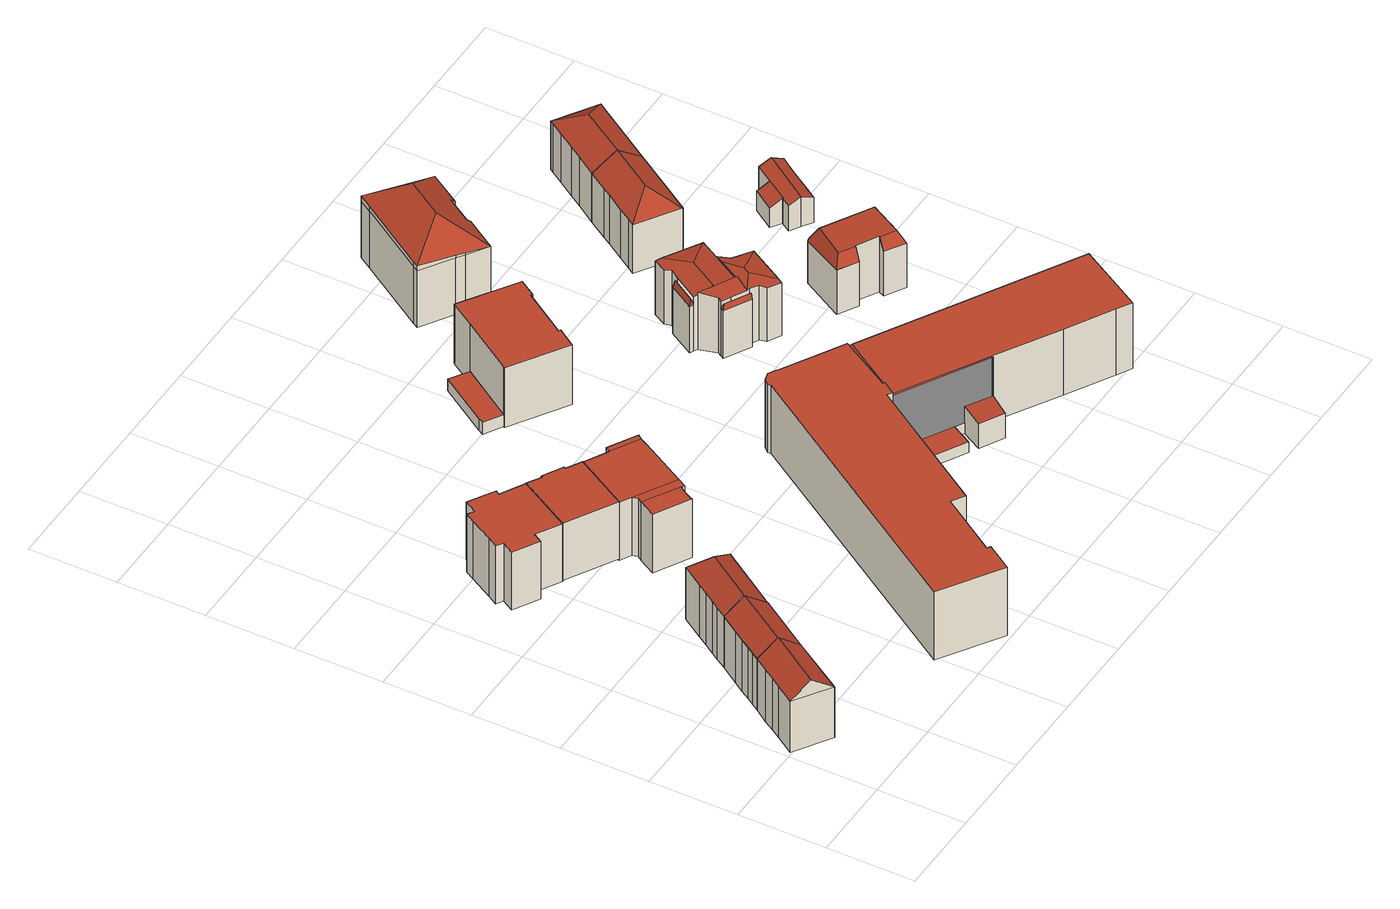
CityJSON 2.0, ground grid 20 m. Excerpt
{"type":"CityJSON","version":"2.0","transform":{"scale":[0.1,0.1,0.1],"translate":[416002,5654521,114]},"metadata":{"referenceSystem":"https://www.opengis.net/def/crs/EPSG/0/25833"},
"CityObjects":{
"building1":{"type":"Building","attributes":{"Dachtyp_tdc":"tdcFreeFormRoof","Gemeindeschluessel":14612000,"Dachneigung":37.97,"QualitaetDacherkennung":86,"Geometrietyp2DReferenz":"3000","measuredHeight":16.9,"function":"31001_9998","roofType":"5000"},"geometry":[{"type":"Solid","lod":"2","boundaries":[[[[0,1,2,3]],[[1,4,5,2]],[[4,6,7,5]],[[6,8,9,7]],[[8,10,11,9]],[[10,12,13,11]],[[12,0,3,13]],[[14,8,6,4,1,0,15]],[[12,10,14,15]],[[10,8,14]],[[0,12,15]],[[3,2,5,7,9,11,13]]]],"semantics":{"surfaces":[{"type":"WallSurface"},{"type":"RoofSurface"},{"type":"GroundSurface"}],"values":[[0,0,0,0,0,0,0,1,1,0,0,2]]}}]},
"building2":{"type":"Building","attributes":{"Dachtyp_tdc":"tdcFreeFormRoof","Gemeindeschluessel":14612000,"Dachneigung":37.41,"QualitaetDacherkennung":86,"Geometrietyp2DReferenz":"3000","measuredHeight":16.82,"function":"31001_9998","roofType":"5000"},"geometry":[{"type":"Solid","lod":"2","boundaries":[[[[16,17,18,9]],[[17,19,20,18]],[[19,21,22,20]],[[21,23,24,22]],[[23,25,26,24]],[[25,27,28,26]],[[27,10,11,28]],[[10,16,9,11]],[[10,27,29,30]],[[29,31,32,33,34,35,36,30]],[[10,30,36,16]],[[16,36,35,17]],[[17,35,34,19]],[[19,34,33,21]],[[21,33,32,23]],[[23,32,31,25]],[[25,31,29,27]],[[9,18,20,22,24,26,28,11]]]],"semantics":{"surfaces":[{"type":"WallSurface"},{"type":"RoofSurface"},{"type":"GroundSurface"}],"values":[[0,0,0,0,0,0,0,0,1,1,0,0,0,0,0,0,0,2]]}}]},
"building3":{"type":"Building","attributes":{"Dachtyp_tdc":"tdcHipAndGableRoof","Gemeindeschluessel":14612000,"Dachneigung":37.12,"QualitaetDacherkennung":81,"Geometrietyp2DReferenz":"3000","measuredHeight":16.85,"function":"31001_9998","roofType":"5000"},"geometry":[{"type":"Solid","lod":"2","boundaries":[[[[31,37,38,26]],[[37,39,40,38]],[[39,41,42,40]],[[41,43,44,42]],[[43,45,46,44]],[[45,47,48,46]],[[47,49,28,48]],[[49,50,51,28]],[[50,31,26,51]],[[47,45,52]],[[45,43,41,39,37,31,50,52]],[[50,49,47,52]],[[26,38,40,42,44,46,48,28,51]]]],"semantics":{"surfaces":[{"type":"WallSurface"},{"type":"RoofSurface"},{"type":"GroundSurface"}],"values":[[0,0,0,0,0,0,0,0,0,1,1,1,2]]}}]},
"building4":{"type":"Building","attributes":{"Dachtyp_tdc":"tdcPolyFlatRoof","Gemeindeschluessel":14612000,"Dachneigung":0,"QualitaetDacherkennung":75,"Geometrietyp2DReferenz":"3000","measuredHeight":15,"function":"31001_9998","roofType":"1000"},"geometry":[{"type":"Solid","lod":"2","boundaries":[[[[53,54,55,56]],[[54,57,58,55]],[[57,59,60,58]],[[59,61,62,60]],[[61,63,64,62]],[[63,65,66,64]],[[65,67,68,66]],[[67,69,70,68]],[[69,71,72,70]],[[71,73,74,72]],[[73,75,76,74]],[[75,77,78,76]],[[77,79,80,78]],[[79,53,56,80]],[[79,77,75,73,71,69,67,65,63,61,59,57,54,53]],[[56,55,58,60,62,64,66,68,70,72,74,76,78,80]]]],"semantics":{"surfaces":[{"type":"WallSurface"},{"type":"RoofSurface"},{"type":"GroundSurface"}],"values":[[0,0,0,0,0,0,0,0,0,0,0,0,0,0,1,2]]}}]},
"building5":{"type":"Building","attributes":{"Dachtyp_tdc":"tdcPolyFlatRoof","Gemeindeschluessel":14612000,"Dachneigung":0,"QualitaetDacherkennung":66,"Geometrietyp2DReferenz":"3000","measuredHeight":14.74,"function":"31001_9998","roofType":"1000"},"geometry":[{"type":"Solid","lod":"2","boundaries":[[[[81,82,83,84]],[[82,85,86,83]],[[85,87,88,86]],[[87,89,90,88]],[[89,91,92,90]],[[91,93,94,92]],[[93,95,96,94]],[[95,81,84,96]],[[95,93,91,89,87,85,82,81]],[[84,83,86,88,90,92,94,96]]]],"semantics":{"surfaces":[{"type":"WallSurface"},{"type":"RoofSurface"},{"type":"GroundSurface"}],"values":[[0,0,0,0,0,0,0,0,1,2]]}}]},
"building6":{"type":"Building","attributes":{"Gemeindeschluessel":14612000,"Geometrietyp2DReferenz":"3000","function":"31001_9998","roofType":"9999"},"children":["building6-1","building6-2","building6-3","building6-4","building6-5"]},
"building6-1":{"type":"BuildingPart","attributes":{"Dachtyp_tdc":"tdcPolyFlatRoof","Dachneigung":0,"QualitaetDacherkennung":0,"Geometrietyp2DReferenz":"3000","measuredHeight":3.31,"roofType":"9999"},"parents":["building6"],"geometry":[{"type":"MultiSurface","lod":"2","boundaries":[[[97,98,99,100,101,102,103,104,105,106]],[[104,103,107,108]],[[103,102,109,107]],[[102,101,110,109]],[[101,100,111,110]],[[100,99,112,111]],[[99,98,113,112]],[[98,97,114,113]],[[97,106,115,114]],[[115,116,108,107,109,110,111,112,113,114]],[[108,116,105,104]],[[116,115,106,105]]],"semantics":{"surfaces":[{"type":"RoofSurface"},{"type":"WallSurface"},{"type":"GroundSurface"},{"type":"ClosureSurface","isClosure":"1","QuelleClosure":"LoD1Solid"}],"values":[0,1,1,1,1,1,1,1,1,2,3,3]}}]},
"building6-2":{"type":"BuildingPart","attributes":{"Dachtyp_tdc":"tdcPolyFlatRoof","Dachneigung":0,"QualitaetDacherkennung":79,"Geometrietyp2DReferenz":"3000","measuredHeight":15.01,"roofType":"1000"},"parents":["building6"],"geometry":[{"type":"MultiSurface","lod":"2","boundaries":[[[117,118,119,120]],[[118,121,122,119]],[[121,123,124,122]],[[125,108,126,127]],[[125,104,108]],[[125,127,123,121,118,117,128]],[[116,120,119,122,124,126,108]]],"semantics":{"surfaces":[{"type":"WallSurface"},{"type":"RoofSurface"},{"type":"GroundSurface"}],"values":[0,0,0,0,0,1,2]}}]},
"building6-3":{"type":"BuildingPart","attributes":{"Dachtyp_tdc":"tdcPolyFlatRoof","Dachneigung":0,"QualitaetDacherkennung":60,"Geometrietyp2DReferenz":"3000","measuredHeight":15.01,"roofType":"1000"},"parents":["building6"],"geometry":[{"type":"MultiSurface","lod":"2","boundaries":[[[129,130,131,132,133]],[[134,135,136,137,138]],[[135,139,140,136]],[[139,141,142,140]],[[141,143,144,142]],[[143,129,133,144]],[[143,141,139,135,134,130,129]],[[133,132,137,136,140,142,144]]],"semantics":{"surfaces":[{"type":"WallSurface"},{"type":"RoofSurface"},{"type":"GroundSurface"}],"values":[0,0,0,0,0,0,1,2]}}]},
"building6-4":{"type":"BuildingPart","attributes":{"Dachtyp_tdc":"tdcPolyFlatRoof","Dachneigung":0,"QualitaetDacherkennung":60,"Geometrietyp2DReferenz":"3000","measuredHeight":15,"roofType":"1000"},"parents":["building6"],"geometry":[{"type":"MultiSurface","lod":"2","boundaries":[[[145,146,147,115,106]],[[146,138,137,147]],[[131,148,149,132]],[[148,117,120,149]],[[128,117,148,131,138,146,145]],[[115,147,137,132,149,120,116]]],"semantics":{"surfaces":[{"type":"WallSurface"},{"type":"RoofSurface"},{"type":"GroundSurface"}],"values":[0,0,0,0,1,2]}}]},
"building6-5":{"type":"BuildingPart","attributes":{"Dachtyp_tdc":"tdcPolyFlatRoof","Dachneigung":9.18,"QualitaetDacherkennung":30,"Geometrietyp2DReferenz":"3000","measuredHeight":15.14,"roofType":"2100"},"parents":["building6"],"geometry":[{"type":"MultiSurface","lod":"2","boundaries":[[[123,150,151,124]],[[150,152,153,151]],[[152,127,126,153]],[[127,152,150,123]],[[124,151,153,126]]],"semantics":{"surfaces":[{"type":"WallSurface"},{"type":"RoofSurface"},{"type":"GroundSurface"}],"values":[0,0,0,1,2]}}]},
"building7":{"type":"Building","attributes":{"Dachtyp_tdc":"tdcPolyFlatRoof","Gemeindeschluessel":14612000,"Dachneigung":0,"QualitaetDacherkennung":43,"Geometrietyp2DReferenz":"3000","measuredHeight":17.61,"function":"31001_2000","roofType":"1000"},"geometry":[{"type":"Solid","lod":"2","boundaries":[[[[154,155,156,157]],[[155,158,159,156]],[[158,160,161,159]],[[160,162,163,161]],[[162,164,165,163]],[[164,166,167,165]],[[164,162,160,158,155,154,168,169,170,171,172,173,174,175,176,177,178,166]],[[167,179,180,181,182,183,184,185,186,187,188,189,157,156,159,161,163,165]],[[168,154,157,189]],[[166,178,179,167]],[[178,177,180,179]],[[177,176,181,180]],[[176,175,182,181]],[[175,174,183,182]],[[174,173,184,183]],[[173,172,185,184]],[[172,171,186,185]],[[171,170,187,186]],[[170,169,188,187]],[[169,168,189,188]]]],"semantics":{"surfaces":[{"type":"WallSurface"},{"type":"RoofSurface"},{"type":"GroundSurface"}],"values":[[0,0,0,0,0,0,1,2,0,0,0,0,0,0,0,0,0,0,0,0]]}}]},
"building8":{"type":"Building","attributes":{"Dachtyp_tdc":"tdcPolyFlatRoof","Gemeindeschluessel":14612000,"Dachneigung":0,"QualitaetDacherkennung":63,"Geometrietyp2DReferenz":"3000","measuredHeight":3,"function":"31001_2000","roofType":"1000"},"geometry":[{"type":"Solid","lod":"2","boundaries":[[[[190,191,192,193]],[[191,194,195,192]],[[194,196,197,195]],[[196,198,199,197]],[[198,190,193,199]],[[198,196,194,191,190]],[[193,192,195,197,199]]]],"semantics":{"surfaces":[{"type":"WallSurface"},{"type":"RoofSurface"},{"type":"GroundSurface"}],"values":[[0,0,0,0,0,1,2]]}}]},
"building9":{"type":"Building","attributes":{"Dachtyp_tdc":"tdcPolyFlatRoof","Gemeindeschluessel":14612000,"Dachneigung":0,"QualitaetDacherkennung":62,"Geometrietyp2DReferenz":"3000","measuredHeight":15.33,"function":"31001_2000","roofType":"1000"},"geometry":[{"type":"Solid","lod":"2","boundaries":[[[[200,201,202,203]],[[201,204,205,202]],[[204,206,207,205]],[[206,208,209,207]],[[208,210,211,209]],[[210,212,213,211]],[[212,214,215,213]],[[214,216,217,215]],[[216,218,219,217]],[[216,214,212,210,208,206,204,201,200,218]],[[219,203,202,205,207,209,211,213,215,217]],[[218,200,203,219]]]],"semantics":{"surfaces":[{"type":"WallSurface"},{"type":"RoofSurface"},{"type":"GroundSurface"}],"values":[[0,0,0,0,0,0,0,0,0,1,2,0]]}}]},
"building10":{"type":"Building","attributes":{"Gemeindeschluessel":14612000,"Geometrietyp2DReferenz":"3000","function":"31001_2000","roofType":"9999"},"children":["building10-1","building10-2","building10-3","building10-4","building10-5"]},
"building10-1":{"type":"BuildingPart","attributes":{"Dachtyp_tdc":"tdcPolyFlatRoof","Dachneigung":4.89,"QualitaetDacherkennung":49,"Geometrietyp2DReferenz":"3000","measuredHeight":6.91,"roofType":"2100"},"parents":["building10"],"geometry":[{"type":"MultiSurface","lod":"2","boundaries":[[[220,221,222,223]],[[221,224,225,222]],[[224,226,227,225]],[[224,221,220,226]],[[223,222,225,227]]],"semantics":{"surfaces":[{"type":"WallSurface"},{"type":"RoofSurface"},{"type":"GroundSurface"}],"values":[0,0,0,1,2]}}]},
"building10-2":{"type":"BuildingPart","attributes":{"Dachtyp_tdc":"tdcPolyFlatRoof","Dachneigung":0,"QualitaetDacherkennung":14,"Geometrietyp2DReferenz":"3000","measuredHeight":16.94,"roofType":"1000"},"parents":["building10"],"geometry":[{"type":"MultiSurface","lod":"2","boundaries":[[[228,229,230,179,231]],[[232,233,220,223,234]],[[233,232,229,228]],[[179,230,234,223,227]]],"semantics":{"surfaces":[{"type":"WallSurface"},{"type":"RoofSurface"},{"type":"GroundSurface"}],"values":[0,0,1,2]}}]},
"building10-3":{"type":"BuildingPart","attributes":{"Dachtyp_tdc":"tdcPolyFlatRoof","Dachneigung":0,"QualitaetDacherkennung":81,"Geometrietyp2DReferenz":"3000","measuredHeight":17.06,"roofType":"1000"},"parents":["building10"],"geometry":[{"type":"MultiSurface","lod":"2","boundaries":[[[235,236,237,238]],[[236,239,240,237]],[[239,241,242,240]],[[241,243,232,234,242]],[[244,245,167,230,229]],[[246,235,238,247,248]],[[246,245,244,243,241,239,236,235]],[[238,237,240,242,234,230,167,247]]],"semantics":{"surfaces":[{"type":"WallSurface"},{"type":"RoofSurface"},{"type":"GroundSurface"}],"values":[0,0,0,0,0,0,1,2]}}]},
"building10-4":{"type":"BuildingPart","attributes":{"Dachtyp_tdc":"tdcPolyFlatRoof","Dachneigung":0,"QualitaetDacherkennung":50,"Geometrietyp2DReferenz":"3000","measuredHeight":2.69,"roofType":"1000"},"parents":["building10"],"geometry":[{"type":"MultiSurface","lod":"2","boundaries":[[[249,231,179,180]],[[250,251,252,227]],[[251,253,254,252]],[[253,255,181,254]],[[255,249,180,181]],[[255,253,251,250,231,249]],[[180,179,227,252,254,181]]],"semantics":{"surfaces":[{"type":"WallSurface"},{"type":"RoofSurface"},{"type":"GroundSurface"}],"values":[0,0,0,0,0,1,2]}}]},
"building10-5":{"type":"BuildingPart","attributes":{"Dachtyp_tdc":"tdcPolyFlatRoof","Dachneigung":8.97,"QualitaetDacherkennung":48,"Geometrietyp2DReferenz":"3000","measuredHeight":17.12,"roofType":"2100"},"parents":["building10"],"geometry":[{"type":"MultiSurface","lod":"2","boundaries":[[[256,248,247,163]],[[245,257,165,167]],[[257,256,163,165]],[[257,245,248,256]],[[163,247,167,165]]],"semantics":{"surfaces":[{"type":"WallSurface"},{"type":"RoofSurface"},{"type":"GroundSurface"}],"values":[0,0,0,1,2]}}]},
"building11":{"type":"Building","attributes":{"Gemeindeschluessel":14612000,"Geometrietyp2DReferenz":"3000","function":"31001_9998","roofType":"9999"},"children":["building11-1","building11-2","building11-3","building11-4","building11-5"]},
"building11-1":{"type":"BuildingPart","attributes":{"Dachtyp_tdc":"tdcHipAndGableRoof","Dachneigung":11.86,"QualitaetDacherkennung":56,"Geometrietyp2DReferenz":"3000","measuredHeight":14.96,"roofType":"5000"},"parents":["building11"],"geometry":[{"type":"MultiSurface","lod":"2","boundaries":[[[258,259,260,261,262]],[[263,264,265,266,267]],[[264,268,269,265]],[[268,270,271,269]],[[270,272,273,271]],[[272,274,275,273]],[[274,276,277,275]],[[276,278,279,277]],[[276,274,280]],[[274,272,270,268,264,263,259,258,281,282,280]],[[282,283,284,285,278,276,280]],[[286,262,261,266,265,269,271,273,275,277,279,287,288]]],"semantics":{"surfaces":[{"type":"WallSurface"},{"type":"RoofSurface"},{"type":"GroundSurface"}],"values":[0,0,0,0,0,0,0,0,1,1,1,2]}}]},
"building11-2":{"type":"BuildingPart","attributes":{"Dachtyp_tdc":"tdcPolyFlatRoof","Dachneigung":11.76,"QualitaetDacherkennung":69,"Geometrietyp2DReferenz":"3000","measuredHeight":14.82,"roofType":"2100"},"parents":["building11"],"geometry":[{"type":"MultiSurface","lod":"2","boundaries":[[[289,290,291,292,293]],[[290,294,258,262,291]],[[294,290,289,295,296,297,283,298,281]],[[288,299,292,291,262,286]]],"semantics":{"surfaces":[{"type":"WallSurface"},{"type":"RoofSurface"},{"type":"GroundSurface"}],"values":[0,0,1,2]}}]},
"building11-3":{"type":"BuildingPart","attributes":{"Dachtyp_tdc":"tdcHipRoof","Dachneigung":12.1,"QualitaetDacherkennung":50,"Geometrietyp2DReferenz":"3000","measuredHeight":14.78,"roofType":"3200"},"parents":["building11"],"geometry":[{"type":"MultiSurface","lod":"2","boundaries":[[[300,301,302,303]],[[301,304,305,302]],[[304,306,307,308,305]],[[309,310,311,279,278]],[[310,312,313,311]],[[312,314,315,313]],[[314,300,303,315]],[[316,306,304,301,300,314,317]],[[312,310,309,318,319]],[[314,312,319,317]],[[318,320,296,316,317,319]],[[303,302,305,308,299,288,287,279,311,313,315]]],"semantics":{"surfaces":[{"type":"WallSurface"},{"type":"RoofSurface"},{"type":"GroundSurface"}],"values":[0,0,0,0,0,0,0,1,1,1,1,2]}}]},
"building11-4":{"type":"BuildingPart","attributes":{"Dachtyp_tdc":"tdcFreeFormRoof","Dachneigung":70.79,"QualitaetDacherkennung":32,"Geometrietyp2DReferenz":"3000","measuredHeight":13.51,"roofType":"5000"},"parents":["building11"],"geometry":[{"type":"MultiSurface","lod":"2","boundaries":[[[321,322,323,324]],[[322,267,266,323]],[[260,321,324,261]],[[325,326,260,267]],[[325,267,322]],[[326,325,322,321]],[[326,321,260]],[[324,323,266,261]]],"semantics":{"surfaces":[{"type":"WallSurface"},{"type":"RoofSurface"},{"type":"GroundSurface"}],"values":[0,0,0,1,0,1,1,2]}}]},
"building11-5":{"type":"BuildingPart","attributes":{"Dachtyp_tdc":"tdcFreeFormRoof","Dachneigung":66.87,"QualitaetDacherkennung":17,"Geometrietyp2DReferenz":"3000","measuredHeight":13.62,"roofType":"5000"},"parents":["building11"],"geometry":[{"type":"MultiSurface","lod":"2","boundaries":[[[307,327,328,308]],[[327,329,330,328]],[[329,293,292,330]],[[331,293,329]],[[332,331,329,327]],[[332,327,307]],[[331,332,307,333,293]],[[308,328,330,292,299]]],"semantics":{"surfaces":[{"type":"WallSurface"},{"type":"RoofSurface"},{"type":"GroundSurface"}],"values":[0,0,0,1,1,0,1,2]}}]},
"building12":{"type":"Building","attributes":{"Dachtyp_tdc":"tdcFreeFormRoof","Gemeindeschluessel":14612000,"Dachneigung":38.66,"QualitaetDacherkennung":41,"Geometrietyp2DReferenz":"3000","measuredHeight":21.45,"function":"31001_2000","roofType":"5000"},"geometry":[{"type":"Solid","lod":"2","boundaries":[[[[334,335,336,337]],[[335,338,339,336]],[[338,340,341,339]],[[340,342,343,341]],[[342,344,345,343]],[[344,346,347,345]],[[346,348,349,347]],[[348,350,351,349]],[[350,352,353,351]],[[352,354,355,353]],[[334,356,357]],[[358,359,360,361,344]],[[356,362,363,359,358,357]],[[342,364,365,335,334,357,358,344]],[[335,365,338]],[[338,365,364,340]],[[340,364,342]],[[348,360,359,350]],[[350,359,363,352]],[[352,363,362,354]],[[344,361,346]],[[346,361,360,348]],[[354,362,356,366]],[[366,356,334]],[[355,367,337,336,339,341,343,345,347,349,351,353]],[[354,366,367,355]],[[366,334,337,367]]]],"semantics":{"surfaces":[{"type":"WallSurface"},{"type":"RoofSurface"},{"type":"GroundSurface"}],"values":[[0,0,0,0,0,0,0,0,0,0,1,1,1,1,0,0,0,0,0,0,0,0,0,0,2,0,0]]}}]},
"building13":{"type":"Building","attributes":{"Dachtyp_tdc":"tdcFreeFormRoof","Gemeindeschluessel":14612000,"Dachneigung":2.63,"QualitaetDacherkennung":51,"Geometrietyp2DReferenz":"3000","measuredHeight":14.69,"function":"31001_9998","roofType":"5000"},"geometry":[{"type":"Solid","lod":"2","boundaries":[[[[368,369,370,371]],[[369,372,373,370]],[[372,374,375,373]],[[374,376,377,375]],[[376,378,379,377]],[[378,380,381,379]],[[380,382,383,381]],[[382,384,385,383]],[[384,386,387,385]],[[386,388,389,387]],[[388,390,391,389]],[[390,368,371,391]],[[392,393,378,376,374,372,394,395]],[[380,393,392,396,382]],[[390,397,398,399]],[[382,396,400,384]],[[395,394,369,368,399,398]],[[396,392,395,398,397,388,386,400]],[[380,378,393]],[[386,384,400]],[[390,388,397]],[[368,390,399]],[[372,369,394]],[[371,370,373,375,377,379,381,383,385,387,389,391]]]],"semantics":{"surfaces":[{"type":"WallSurface"},{"type":"RoofSurface"},{"type":"GroundSurface"}],"values":[[0,0,0,0,0,0,0,0,0,0,0,0,1,1,1,1,1,1,0,0,0,0,0,2]]}}]},
"building14":{"type":"Building","attributes":{"Dachtyp_tdc":"tdcFreeFormRoof","Gemeindeschluessel":14612000,"Dachneigung":34.59,"QualitaetDacherkennung":73,"Geometrietyp2DReferenz":"3000","measuredHeight":16.28,"function":"31001_9998","roofType":"5000"},"geometry":[{"type":"Solid","lod":"2","boundaries":[[[[401,402,403,404]],[[402,405,406,403]],[[405,407,408,406]],[[407,409,410,408]],[[409,411,412,410]],[[411,413,414,412]],[[413,415,416,414]],[[415,401,404,416]],[[417,418,401]],[[415,413,419,418,417]],[[418,419,411,409,407,405,402,401]],[[401,415,417]],[[413,411,419]],[[404,403,406,408,410,412,414,416]]]],"semantics":{"surfaces":[{"type":"WallSurface"},{"type":"RoofSurface"},{"type":"GroundSurface"}],"values":[[0,0,0,0,0,0,0,0,1,1,1,0,0,2]]}}]},
"building15":{"type":"Building","attributes":{"Dachtyp_tdc":"tdcHipAndGableRoof","Gemeindeschluessel":14612000,"Dachneigung":34.52,"QualitaetDacherkennung":72,"Geometrietyp2DReferenz":"3000","measuredHeight":16.28,"function":"31001_9998","roofType":"5000"},"geometry":[{"type":"Solid","lod":"2","boundaries":[[[[411,420,421,412]],[[420,422,423,421]],[[422,424,425,423]],[[424,426,427,425]],[[426,428,429,427]],[[428,430,431,429]],[[430,413,414,431]],[[413,419,432,414]],[[419,411,412,432]],[[430,428,433]],[[428,426,424,422,420,411,419,433]],[[419,413,430,433]],[[412,421,423,425,427,429,431,414,432]]]],"semantics":{"surfaces":[{"type":"WallSurface"},{"type":"RoofSurface"},{"type":"GroundSurface"}],"values":[[0,0,0,0,0,0,0,0,0,1,1,1,2]]}}]},
"building16":{"type":"Building","attributes":{"Gemeindeschluessel":14612000,"Geometrietyp2DReferenz":"3000","function":"31001_9998","roofType":"9999"},"children":["building16-1","building16-2"]},
"building16-1":{"type":"BuildingPart","attributes":{"Dachtyp_tdc":"tdcPolyFlatRoof","Dachneigung":25.93,"QualitaetDacherkennung":29,"Geometrietyp2DReferenz":"3000","measuredHeight":6.49,"roofType":"2100"},"parents":["building16"],"geometry":[{"type":"MultiSurface","lod":"2","boundaries":[[[434,435,436,437]],[[435,438,439,436]],[[438,440,441,439]],[[440,442,443,441]],[[440,438,435,434,442]],[[443,437,436,439,441]]],"semantics":{"surfaces":[{"type":"WallSurface"},{"type":"RoofSurface"},{"type":"GroundSurface"}],"values":[0,0,0,0,1,2]}}]},
"building16-2":{"type":"BuildingPart","attributes":{"Dachtyp_tdc":"tdcGableRoof","Dachneigung":25.09,"QualitaetDacherkennung":77,"Geometrietyp2DReferenz":"3000","measuredHeight":7.74,"roofType":"3100"},"parents":["building16"],"geometry":[{"type":"MultiSurface","lod":"2","boundaries":[[[444,445,446,447]],[[445,448,449,446]],[[448,450,451,449]],[[450,435,436,451]],[[435,434,437,436]],[[442,452,453,443]],[[452,454,455,453]],[[454,456,457,455]],[[456,458,459,457]],[[458,444,447,459]],[[454,452,442,434,435,450,448]],[[448,445,444,458,456,454]],[[447,446,449,451,436,437,443,453,455,457,459]]],"semantics":{"surfaces":[{"type":"WallSurface"},{"type":"RoofSurface"},{"type":"GroundSurface"}],"values":[0,0,0,0,0,0,0,0,0,0,1,1,2]}}]}
},
"vertices":[
[4,198,145],[32,240,145],[32,240,13],[4,198,13],[45,261,145],[45,261,13],[60,285,145],[60,285,13],[82,317,145],[82,317,13],[163,265,143],[163,265,13],[86,145,143],[86,145,13],[121,292,182],[43,173,182],
[82,317,143],[92,333,143],[92,333,13],[103,349,143],[103,349,13],[116,370,143],[116,370,13],[132,394,143],[132,394,13],[160,436,143],[160,436,13],[241,384,143],[241,384,13],[198,411,181],[121,292,181],[160,436,146],[132,394,146],[116,370,146],[103,349,146],[92,333,146],[82,317,146],
[175,460,146],[175,460,13],[186,477,146],[186,477,13],[202,501,146],[202,501,13],[216,523,146],[216,523,13],[249,574,146],[249,574,13],[331,521,142],[331,521,13],[241,384,142],[197,412,182],[197,412,13],[269,521,182],
[301,964,157],[232,842,157],[232,842,8],[301,964,8],[177,873,157],[177,873,8],[165,853,157],[165,853,8],[108,885,157],[108,885,8],[124,913,157],[124,913,8],[109,922,157],[109,922,8],[122,944,157],[122,944,8],[152,997,157],[152,997,8],[164,1019,157],[164,1019,8],[179,1010,157],[179,1010,8],[195,1038,157],[195,1038,8],[253,1004,157],[253,1004,8],[247,994,157],[247,994,8],
[232,842,158],[301,964,158],[301,964,10],[232,842,10],[333,945,158],[333,945,10],[335,949,158],[335,949,10],[381,923,158],[381,923,10],[379,919,158],[379,919,10],[412,900,158],[412,900,10],[343,778,158],[343,778,10],
[455,687,41],[470,713,41],[468,715,41],[489,752,41],[510,789,41],[516,786,41],[532,813,41],[521,819,41],[460,711,41],[449,691,41],[532,813,7],[521,819,7],[516,786,7],[510,789,7],[489,752,7],[468,715,7],[470,713,7],[455,687,7],[449,691,7],[460,711,7],
[368,764,157],[343,778,157],[343,778,7],[368,764,7],[412,900,157],[412,900,7],[465,870,157],[465,870,7],[521,819,157],[529,834,7],[529,834,157],[460,711,157],
[343,702,158],[364,740,158],[364,740,157],[364,740,7],[343,702,7],[442,695,158],[437,688,158],[437,688,7],[442,695,7],[442,695,157],[430,676,158],[430,676,7],[424,665,158],[424,665,7],[421,658,158],[421,658,7],
[449,691,157],[446,693,157],[446,693,7],[371,751,157],[371,751,7],
[471,880,159],[471,880,7],[535,844,159],[535,844,7],
[782,700,179],[800,705,179],[800,705,3],[782,700,3],[818,695,179],[818,695,3],[822,691,179],[822,691,3],[956,614,179],[956,614,3],[887,495,179],[887,495,3],[891,493,179],[891,493,3],[772,688,179],[772,681,179],[394,96,179],[529,9,179],[567,68,179],[559,73,179],[645,204,179],[674,185,179],[830,424,179],[860,470,179],[871,463,179],[871,463,3],[860,470,3],[830,424,3],[674,185,3],[645,204,3],[559,73,3],[567,68,3],[529,9,3],[394,96,3],[772,681,3],[772,688,3],
[540,1207,42],[613,1319,42],[613,1319,12],[540,1207,12],[654,1292,42],[654,1292,12],[574,1170,42],[574,1170,12],[533,1194,42],[533,1194,12],
[690,1348,165],[815,1267,165],[815,1267,11],[690,1348,11],[791,1229,165],[791,1229,11],[787,1232,165],[787,1232,11],[722,1132,165],[722,1132,11],[726,1129,165],[726,1129,11],[698,1087,165],[698,1087,11],[573,1168,165],[573,1168,11],[574,1170,165],[574,1170,11],[654,1292,165],[654,1292,11],
[1069,350,72],[1040,306,67],[1040,306,3],[1069,350,3],[987,336,67],[987,336,3],[1013,382,72],[1013,382,3],
[871,463,172],[874,467,172],[874,467,3],[871,463,30],[1070,353,172],[1069,350,172],[1070,353,3],
[1430,341,173],[1345,193,173],[1345,193,3],[1430,341,3],[1312,212,173],[1312,212,3],[1209,271,173],[1209,271,3],[1070,353,173],[874,467,173],[891,493,173],[965,608,173],[965,608,3],[965,608,172],
[860,470,30],[1013,382,30],[993,393,30],[993,393,3],[967,347,30],[967,347,3],[830,424,30],
[956,614,174],[887,495,174],
[968,958,148],[960,963,146],[960,963,125],[960,963,6],[968,958,6],[995,1020,146],[1006,1039,147],[1006,1039,6],[995,1020,6],[995,1020,125],[1002,1054,144],[1002,1054,6],[1017,1081,144],[1017,1081,6],[1018,1083,144],[1018,1083,6],[1029,1076,147],[1029,1076,6],[1113,1029,144],[1113,1029,6],[1088,984,144],[1088,984,6],[1039,1009,156],[994,944,154],[999,941,156],[1005,938,154],[1048,915,144],[1077,967,144],[999,941,6],[1077,967,6],[1048,915,6],
[975,911,146],[979,918,148],[979,918,6],[975,911,6],[975,911,129],[968,958,154],[1029,882,146],[1035,893,149],[1048,915,154],[999,941,154],[1029,882,6],
[1086,837,142],[1057,853,144],[1057,853,6],[1086,837,6],[1053,869,147],[1053,869,6],[1033,879,149],[1033,879,129],[1033,879,6],[1088,984,146],[1096,956,148],[1096,956,6],[1140,931,144],[1140,931,6],[1092,847,144],[1092,847,6],[1029,882,149],[1069,901,154],[1077,967,149],[1077,916,154],[1048,915,149],
[952,967,125],[985,1025,125],[985,1025,6],[952,967,6],[990,1022,141],[959,969,139],
[1028,870,129],[1028,870,6],[970,902,129],[970,902,6],[977,904,141],[1031,874,142],[1029,882,129],
[1011,1576,157],[965,1504,157],[965,1504,11],[1011,1576,11],[957,1509,157],[957,1509,11],[921,1453,157],[921,1453,11],[929,1448,157],[929,1448,11],[883,1377,157],[883,1377,11],[837,1407,157],[837,1407,11],[819,1419,157],[819,1419,11],[747,1465,157],[747,1465,11],[755,1477,157],[755,1477,11],[856,1634,157],[856,1634,11],[875,1664,170],[903,1564,225],[848,1480,225],[747,1465,170],[819,1419,163],[837,1407,162],[856,1634,170],[755,1477,170],[921,1453,165],[957,1509,165],[875,1664,157],[875,1664,11],
[1194,775,120],[1248,871,114],[1248,871,6],[1194,775,6],[1304,839,120],[1304,839,6],[1306,841,114],[1306,841,6],[1333,826,114],[1333,826,6],[1332,824,120],[1332,824,6],[1388,792,115],[1388,792,6],[1333,696,120],[1333,696,6],[1288,722,121],[1288,722,6],[1295,736,149],[1295,736,6],[1247,763,149],[1247,763,6],[1239,749,120],[1239,749,6],[1363,786,153],[1385,793,120],[1250,870,120],[1254,848,153],[1328,716,149],[1246,762,149],[1212,782,149],[1194,775,121],[1295,734,149],
[1099,1180,135],[1109,1195,135],[1109,1195,10],[1099,1180,10],[1127,1223,135],[1127,1223,10],[1153,1263,135],[1153,1263,10],[1165,1282,135],[1165,1282,10],[1193,1326,135],[1193,1326,10],[1286,1266,135],[1286,1266,10],[1192,1120,135],[1192,1120,10],[1191,1120,135],[1175,1196,173],[1240,1296,173],
[1223,1371,135],[1223,1371,10],[1241,1399,135],[1241,1399,10],[1265,1437,135],[1265,1437,10],[1284,1465,135],[1284,1465,10],[1289,1474,135],[1289,1474,10],[1382,1414,135],[1382,1414,10],[1240,1296,10],[1305,1397,173],
[1375,999,76],[1374,999,75],[1374,999,11],[1375,999,11],[1350,1015,61],[1350,1015,11],[1382,1063,61],[1382,1063,11],[1406,1047,76],[1406,1047,11],
[1422,972,75],[1407,948,75],[1407,948,11],[1422,972,11],[1383,963,88],[1383,963,11],[1360,978,75],[1360,978,11],[1433,1087,76],[1433,1087,11],[1456,1072,88],[1456,1072,11],[1479,1057,75],[1479,1057,11],[1455,1022,75],[1455,1022,11]
]}
